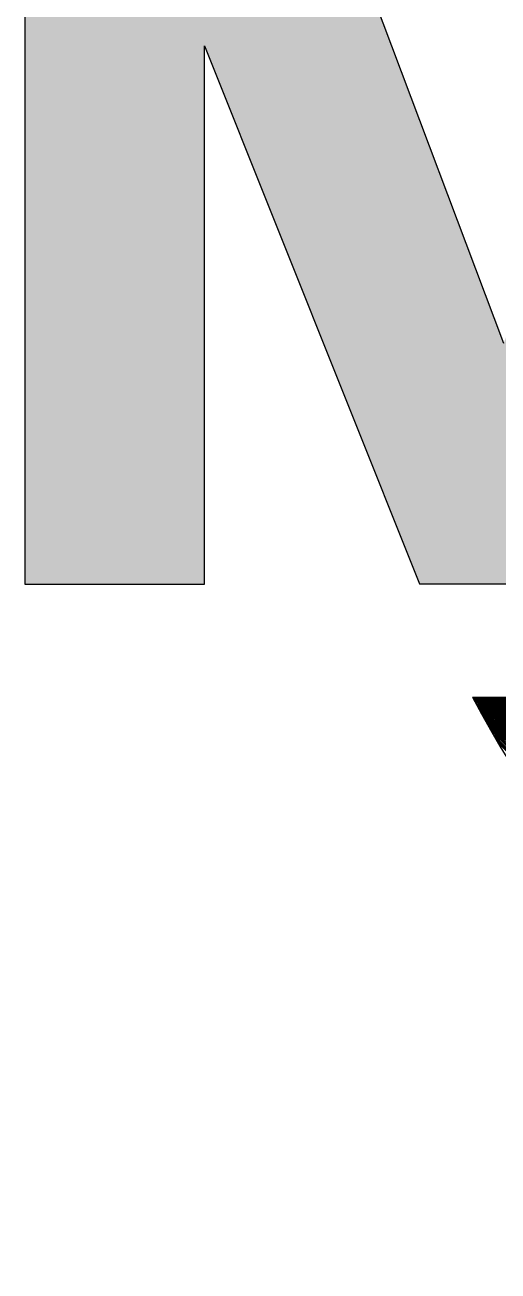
# Model space of a CAD drawing. Extents: x -29529 to 29888, y -30881 to 11129.
# Drawn here: x 23634 to 23890, y -29616 to -28941 of the extents above; entities that cross this region are included whole.
import ezdxf

# ---------------------------------------------------------------- set-up
doc = ezdxf.new("R2010")
doc.units = 0
doc.linetypes.add('XKITLINE00', pattern=[0])
doc.layers.get('0').update_dxf_attribs({"linetype": 'CONTINUOUS', "lineweight": 25})

# ---------------------------------------------------------------- blocks, each defined once
blk = doc.blocks.new('*D362')
at = {"color": 5}
for points in [[(536.3594, 16.4079), (535.3872, 18.9982), (533.7661, 18.9982)], [(533.7661, 18.9982), (533.7661, 15.1032), (534.738, 15.1032)], [(533.7661, 18.9982), (534.738, 15.1032), (534.738, 18.0222)], [(536.3594, 16.4079), (533.7661, 18.9982), (534.738, 18.0222)], [(537.3299, 18.9958), (536.3594, 16.4079), (535.9034, 15.1061)], [(537.3299, 18.9958), (535.9034, 15.1061), (536.8118, 15.1061)], [(536.3594, 16.4079), (534.738, 18.0222), (535.9034, 15.1061)]]:
    blk.add_solid(points, dxfattribs=at)

msp = doc.modelspace()

# ---------------------------------------------------------------- linework, layer by layer
at = {"color": 5, "linetype": 'XKITLINE00'}
for p, q in [((23633.62, -28854.42), (23633.62, -29243.92)), ((23892.95, -29113.45), (23795.73, -28854.42)), ((23730.81, -29243.92), (23730.81, -28952.03)), ((23730.81, -28952.03), (23847.35, -29243.63)), ((23633.62, -29243.92), (23730.81, -29243.92)), ((23847.35, -29243.63), (23938.2, -29243.63)), ((23876.09, -29305.19), (23965.98, -29305.19)), ((24119.51, -29548.71), (23876.21, -29305.41)), ((23876.28, -29305.55), (23876.64, -29305.19)), ((23876.59, -29306.13), (23877.52, -29305.19)), ((24121.37, -29549.69), (23876.87, -29305.19)), ((23876.89, -29306.7), (23878.41, -29305.19)), ((23877.2, -29307.28), (23879.29, -29305.19)), ((24117.63, -29547.71), (23877.21, -29307.3)), ((23877.51, -29307.86), (23880.18, -29305.19)), ((24123.22, -29550.65), (23877.75, -29305.19)), ((23877.82, -29308.43), (23881.06, -29305.19)), ((23878.12, -29309.01), (23881.94, -29305.19)), ((23878.43, -29309.58), (23882.83, -29305.19)), ((24125.05, -29551.6), (23878.64, -29305.19)), ((23878.74, -29310.16), (23883.71, -29305.19)), ((23879.05, -29310.73), (23884.6, -29305.19)), ((23879.36, -29311.3), (23885.48, -29305.19)), ((24126.86, -29552.53), (23879.52, -29305.19)), ((23879.68, -29311.88), (23886.36, -29305.19)), ((23879.99, -29312.45), (23887.25, -29305.19)), ((23880.3, -29313.02), (23888.13, -29305.19)), ((24128.66, -29553.44), (23880.4, -29305.19)), ((23880.61, -29313.59), (23889.01, -29305.19)), ((23880.93, -29314.16), (23889.9, -29305.19)), ((23881.24, -29314.73), (23890.78, -29305.19)), ((24130.44, -29554.34), (23881.29, -29305.19)), ((23881.56, -29315.3), (23891.67, -29305.19)), ((23881.87, -29315.87), (23892.55, -29305.19)), ((24132.2, -29555.22), (23882.17, -29305.19)), ((23882.19, -29316.44), (23893.43, -29305.19)), ((23882.5, -29317), (23894.32, -29305.19)), ((23882.82, -29317.57), (23895.2, -29305.19)), ((24133.95, -29556.09), (23883.06, -29305.19)), ((23883.14, -29318.14), (23896.09, -29305.19)), ((23883.45, -29318.7), (23896.97, -29305.19)), ((23883.77, -29319.27), (23897.85, -29305.19)), ((24135.69, -29556.94), (23883.94, -29305.19)), ((23884.09, -29319.84), (23898.74, -29305.19)), ((23884.41, -29320.4), (23899.62, -29305.19)), ((23884.73, -29320.96), (23900.51, -29305.19)), ((24137.41, -29557.78), (23884.82, -29305.19)), ((23885.05, -29321.53), (23901.39, -29305.19)), ((23885.37, -29322.09), (23902.27, -29305.19)), ((23885.69, -29322.65), (23903.16, -29305.19)), ((24139.12, -29558.6), (23885.71, -29305.19)), ((23886.01, -29323.21), (23904.04, -29305.19)), ((23886.34, -29323.78), (23904.92, -29305.19)), ((24140.82, -29559.42), (23886.59, -29305.19)), ((23886.66, -29324.34), (23905.81, -29305.19)), ((23886.98, -29324.9), (23906.69, -29305.19)), ((23887.31, -29325.46), (23907.58, -29305.19)), ((24142.5, -29560.22), (23887.48, -29305.19)), ((23887.63, -29326.02), (23908.46, -29305.19)), ((23887.96, -29326.58), (23909.34, -29305.19)), ((23888.28, -29327.13), (23910.23, -29305.19)), ((24144.18, -29561), (23888.36, -29305.19)), ((23888.61, -29327.69), (23911.11, -29305.19)), ((23888.94, -29328.25), (23912, -29305.19)), ((24145.83, -29561.78), (23889.24, -29305.19)), ((23889.26, -29328.81), (23912.88, -29305.19)), ((23889.59, -29329.36), (23913.76, -29305.19)), ((24115.72, -29546.69), (23878.23, -29309.2)), ((24113.8, -29545.66), (23879.27, -29311.12)), ((24111.86, -29544.6), (23880.32, -29313.06)), ((24109.9, -29543.52), (23881.4, -29315.03)), ((24107.91, -29542.42), (23882.51, -29317.01)), ((24105.9, -29541.29), (23883.63, -29319.02)), ((24103.87, -29540.14), (23884.78, -29321.05)), ((24101.81, -29538.97), (23885.96, -29323.11)), ((24099.72, -29537.76), (23887.16, -29325.2)), ((24097.61, -29536.54), (23888.39, -29327.31)), ((24095.47, -29535.28), (23889.64, -29329.45))]:
    msp.add_line(p, q, dxfattribs=at)
msp.add_arc((24391.89, -29033.03), 583.2, 207.81814, 332.18186, dxfattribs=at)

# ---------------------------------------------------------------- block references
at = {"xscale": 100, "yscale": 100, "zscale": 100}
msp.add_blockref('*D362', (-29742.99, -30754.24), dxfattribs=at)

doc.saveas('drawing.dxf')
